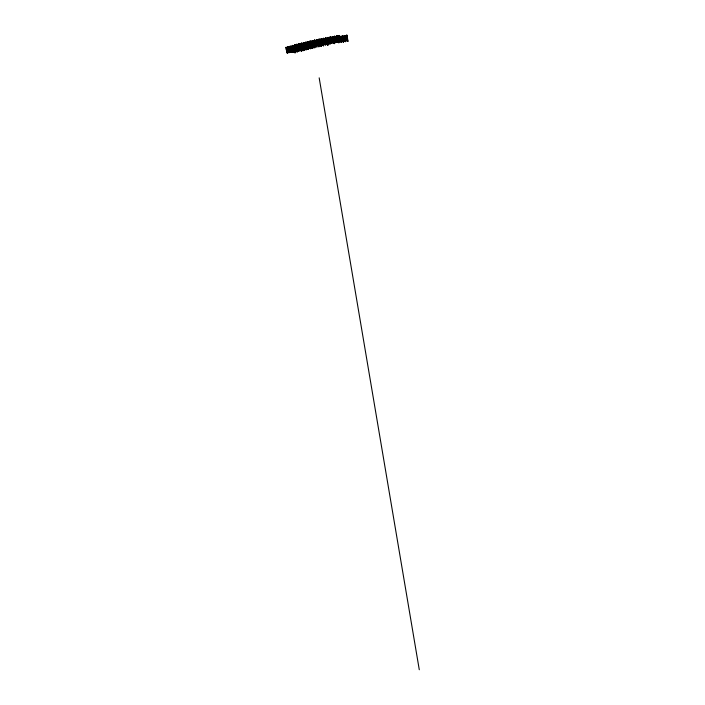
<?xml version="1.0" encoding="UTF-8"?>
<svg xmlns="http://www.w3.org/2000/svg" width="705" height="705" viewBox="0 0 705 705"><rect width="100%" height="100%" fill="white"/><g stroke="black" fill="none" stroke-linecap="round" stroke-linejoin="round"><path stroke-width="1.06" d="M308.041 42.194L339.114 35.884M297.968 46.424L293.412 47.57M296.038 48.557L299.704 47.429M285.966 47.808L294.769 45.552M308.014 42.036L294.805 45.358M346.499 35.726L328.742 38.828M286.256 49.2L301.634 45.049L339.299 37.471M311.901 44.38L311.46 42.432L310.834 42.547L311.407 44.274M313.566 43.992L313.046 42.018L313.69 44.01M297.88 46.345L324.326 40.035M329.147 40.449L332.76 39.753M337.625 37.867L338.532 42.785L339.158 42.688L337.942 38.625M287.869 53.21L287.252 53.342L285.719 47.429L286.345 47.297L287.525 53.333L286.345 47.297M294.011 50.143L293.597 47.068L294.637 50.02M293.254 47.191L293.87 47.059M295.06 53.095L294.593 50.927L294.752 51.914L287.948 52.126L287.728 51.104M287.913 46.812L288.53 46.68L290.011 52.47L289.385 52.602L287.913 46.812L288.53 46.68M296.179 49.465L295.439 46.574L296.065 46.451L296.558 48.372M296.065 46.451L295.439 46.574M297.043 50.302L297.193 52.355M290.099 46.204L290.724 46.081L292.178 51.87L291.562 51.994L290.099 46.204L291.835 51.985M298.118 47.896L297.633 45.966L298.259 45.843L298.982 48.742M292.293 45.605L292.919 45.481L294.355 51.289C291.57 47.914 291.465 39.709 294.011 51.403M300.304 47.306L300.171 45.252L300.929 47.182M300.453 45.243L299.828 45.367M293.729 51.412L294.355 51.289M300.788 49.235L301.264 51.174L301.89 51.051L301.405 49.112M294.496 45.023L296.532 50.707L295.122 44.9L294.496 45.023L296.188 50.822L295.122 44.9M302.648 44.662L302.022 44.785L302.648 44.662L303.124 46.601M295.906 50.831L296.532 50.707M302.965 48.654L303.441 50.593L304.067 50.469L303.591 48.539M304.067 50.469L303.441 50.593M296.69 44.441L297.316 44.327L298.708 50.143C295.95 46.75 295.906 38.537 298.365 50.249M304.921 47.12L304.225 44.212L304.851 44.089L305.318 46.028M298.092 50.258L298.708 50.143M306.243 49.905C305.239 50.548 306.798 48.786 305.758 47.693M298.894 43.877L299.519 43.763L300.894 49.588L300.268 49.703L298.894 43.877L299.519 43.763M307.116 46.556L306.772 43.534L307.741 46.442M307.054 43.525L306.428 43.648M303.079 49.042L302.454 49.156L301.097 43.331L301.722 43.208L303.079 49.042L301.449 43.216M309.081 45.032L308.975 42.987L309.654 45.895M308.905 43.084L309.707 44.917M310.332 48.812L310.262 48.909M303.3 42.785L303.925 42.67L305.265 48.504L304.639 48.619L303.3 42.785L303.925 42.67M311.725 46.442L312.165 48.381L312.791 48.266L312.35 46.327M312.165 48.381L312.791 48.266M305.512 42.256L306.137 42.141L307.098 48.081L305.785 42.247M313.046 42.018L313.672 41.903L314.633 47.852M306.825 48.09L307.45 47.984M307.724 41.727L308.349 41.621L309.636 47.464L309.01 47.579L307.724 41.727L308.349 41.621M315.902 44.415L315.602 41.392L316.527 44.309M315.875 41.383L315.25 41.498M309.936 41.225L310.561 41.11L311.83 46.962C309.134 43.516 309.275 35.285 311.478 47.068M317.885 42.934L317.814 40.881L318.51 42.829M318.087 40.872L317.462 40.987M311.205 47.076L311.83 46.962M318.308 44.891L319.083 46.741M287.384 50.927L289.464 50.857M291.579 50.998L295.51 50.663L291.315 50.593M312.148 40.723L312.773 40.617L314.025 46.477L313.399 46.583L312.148 40.723L313.399 46.583M319.673 40.485L320.299 40.379L321.55 46.239C320.317 47.006 318.845 40.123 320.299 40.379M291.359 50.795L296.4 50.196M320.925 46.345L321.55 46.239M293.941 48.98L294.796 49.103L293.042 49.579L296.153 48.478M289.253 50.399L291.332 50.337M314.36 40.229L314.985 40.123L316.219 45.992L315.593 46.098L314.36 40.229L314.985 40.123M322.502 42.926L321.894 40L322.52 39.894L323.401 45.851M296.338 49.835L287.376 52.232L287.155 51.201A635.866 540.841 88.2 0 1 309.116 45.543L313.558 44.318L312.764 44.715M293.227 50.275L298.268 49.685M294.408 52.011L320.74 45.349L347.565 40.247L347.362 38.995L338.321 39.524L340.11 39.224L340.312 40.476M316.333 46.354L294.628 52.003L287.376 52.232L287.199 51.192A634.87 539.995 88.2 0 1 340.136 39.436L339.669 36.475L340.303 36.387L341.017 42.379M323.472 45.763L323.745 45.755M291.949 49.658L291.165 50.09L301.07 48.918M292.883 49.403L292.099 49.835L302.013 48.671M293.139 49.799L300.136 49.174M318.413 45.525L317.788 45.622L316.58 39.753L317.206 39.647L318.413 45.525L316.924 39.656M324.714 42.459L324.106 39.515L324.732 39.418L325.137 41.375M325.666 45.296L325.595 45.384M318.792 39.286L319.427 39.189L320.608 45.058L319.982 45.164L318.792 39.286L319.427 39.189M326.953 38.951L326.327 39.048L326.953 38.951L328.142 44.829L327.517 44.926L326.521 40.035M327.517 44.926L328.142 44.829M300.436 47.235L301.899 46.847M298.841 48.76L303.881 48.178M297.572 48.16L296.787 48.583L299.748 48.072M321.013 38.828L321.647 38.731L322.811 44.609L322.185 44.715L321.013 38.828L321.647 38.731M329.129 41.533L328.548 38.599L329.173 38.493L329.755 41.436M302.789 48.204L305.803 47.896M330.063 44.389L329.993 44.468M302.63 46.653L328.988 40.52M302.692 47.993L306.701 47.455M323.234 38.387L325.014 44.177L323.868 38.29L323.234 38.387L324.388 44.274L325.014 44.177M323.868 38.29L324.661 44.265M331.147 40.114L330.768 38.149L331.394 38.052L331.967 40.996M300.383 47.438L299.599 47.861L302.568 47.35M304.569 47.517L308.579 46.979M304.472 47.314L309.557 46.953M325.463 37.955L326.089 37.858L326.864 43.833L325.463 37.955L326.591 43.842L327.217 43.745M334.091 41.56L334.399 43.604L333.271 37.709M326.591 43.842L326.089 37.858M333.747 41.648L334.47 43.516M303.203 46.741L302.41 47.156L305.388 46.653M300.506 48.707L309.521 46.565M327.684 37.532L328.318 37.435L329.42 43.331L328.794 43.428L327.684 37.532L328.318 37.435M335.774 40.238L335.219 37.294L335.844 37.198L336.4 40.15L337.254 39.691L336.444 40.053M306.931 44.609L307.389 46.548L312.333 46.054M306.023 46.054L305.23 46.459L309.239 45.931M329.914 37.118L330.539 37.021L331.632 42.926L330.998 43.023L329.914 37.118L330.539 37.021M338.074 36.783L337.448 36.88L338.074 36.783L338.62 39.736M306.966 45.834L306.173 46.239L309.151 45.737M311.143 45.904L315.161 45.376M332.143 36.713L332.769 36.625L333.835 42.529L333.209 42.617L332.143 36.713L332.769 36.625M339.669 36.475L340.303 36.387M308.843 45.384L308.059 45.79L311.028 45.296M341.088 42.3L341.37 42.291M334.373 36.325L334.998 36.228L335.695 42.23L334.373 36.325L335.413 42.238L336.047 42.141M341.899 36.087L342.533 35.999L343.573 41.912C342.313 42.635 341.088 35.699 342.533 35.999M335.413 42.238L334.725 36.237M311.672 44.741L310.879 45.138L314.897 44.618M313.875 45.058L318.924 44.512M312.615 44.521L311.821 44.926L314.8 44.441M336.602 35.946L337.237 35.849L338.259 41.771L336.602 35.946L337.625 41.859L338.259 41.771M344.648 38.669L344.137 35.708L344.763 35.62L345.785 41.533L345.159 41.621L345.785 41.533M344.763 35.62L344.137 35.708M309.301 46.574L313.937 45.569M317.25 45.111L319.021 44.706A634.87 539.995 88.2 0 0 317.259 45.102M337.625 41.859L336.955 35.858M317.743 44.389L321.762 43.877M340.471 41.41L339.836 41.498L338.832 35.576L339.466 35.488L340.471 41.41L339.184 35.497M346.367 35.338L347.001 35.25L347.997 41.172L347.371 41.26L346.367 35.338L347.001 35.25M317.638 43.816L314.615 44.08L317.726 43.983M321.506 43.172L317.488 43.684M313.531 44.538L322.573 43.349M313.707 45.569L318.352 44.609M319.233 43.093L318.431 43.481L322.335 42.996M322.247 42.829L319.339 43.075L322.282 43.04M324.335 39.903L325.816 39.595M321.119 42.705L320.326 43.084L325.384 42.556M324.353 42.979L328.371 42.476M322.07 42.511L321.269 42.89L325.287 42.388M318.122 44.618L322.775 43.692M326.556 39.436L328.856 39.022M323.013 42.318L322.211 42.697L325.199 42.238M324.908 41.939L324.106 42.318L329.164 41.798M325.86 41.762L325.058 42.133L329.076 41.639M326.803 41.577L326.001 41.947L328.988 41.489M322.546 43.701L327.199 42.82M328.706 41.216L327.895 41.586L332.901 41.137M333.5 39.612L346.913 37.206M329.649 41.04L328.847 41.41L332.875 40.925M330.601 40.864L329.799 41.234L332.786 40.784M326.979 42.829L336.082 41.207L331.844 41.331M332.496 40.52L331.694 40.881L336.761 40.37M333.447 40.352L332.645 40.714L336.673 40.238M334.399 40.185L333.588 40.546L336.585 40.106M331.421 42L340.533 40.467L340.4 39.418L339.272 39.365M342.718 39.78L343.582 39.841L339.695 40.009M338.206 39.533L337.395 39.885L347.424 39.198M346.525 39.136L347.362 38.995M346.851 39.269L347.345 40.255L343.115 40.987M338.832 35.576L339.466 35.488M335.219 37.294L335.844 37.198M333.624 37.621L333.906 40.573M330.768 38.149L331.394 38.052M329.173 38.493L329.482 41.445M328.548 38.599L329.411 41.524M316.58 39.753L317.206 39.647M324.106 39.515L324.732 39.418M322.52 39.894L322.855 42.829M321.894 40L322.784 42.917M337.254 39.691L343.582 39.489M312.773 40.617L314.025 46.477M336.417 39.841L343.696 39.824L339.352 39.841M310.561 41.11L311.548 46.971M339.722 40.211L341.793 40.15M334.716 40.643L338.744 40.538M340.18 40.529L347.565 40.247M334.743 40.731L338.946 40.652M334.778 40.943L337.995 40.828M334.866 41.084L337.052 41.005M306.137 42.141L307.098 48.081M313.672 41.903L314.042 44.829M331.932 41.472L335.148 41.357M332.02 41.621L334.205 41.542M311.46 42.432L311.628 44.389M347.371 41.26L347.997 41.172M327.014 42.088L332.311 41.903M327.102 42.238L331.641 41.992M327.19 42.397L330.416 42.282M301.097 43.331L301.722 43.208M308.631 43.093L309.257 42.979M327.393 42.538L329.464 42.467M342.947 42L343.573 41.912M324.318 42.767L329.358 42.494M324.265 42.811L328.486 42.459M333.209 42.617L333.835 42.529M324.441 43.137L326.626 43.058M330.998 43.023L331.632 42.926M297.316 44.327L298.435 50.152M304.851 44.089L305.265 47.006M320.484 43.604L324.741 43.454M320.572 43.772L323.798 43.657M328.794 43.428L328.036 37.444M320.775 43.922L322.855 43.86M317.823 44.159L322.74 43.877M334.117 43.613L334.752 43.507M317.647 44.212L321.903 44.062M317.832 44.574L320.81 44.089M292.919 45.481L294.073 51.298M313.787 44.882L319.074 44.697M315.082 44.979L317.153 44.917M322.185 44.715L322.811 44.609M313.972 45.243L317.981 44.723M297.633 45.966L298.259 45.843M310.958 45.525L316.254 45.34M319.982 45.164L319.145 39.198M311.161 45.693L315.267 45.358M311.055 45.719L315.197 45.587M307.265 46.195L309.336 46.125M311.24 46.098L313.425 46.01M307.301 46.398L312.447 46.028M315.593 46.098L316.219 45.992M308.226 46.389L312.377 46.257M307.389 46.812L310.605 46.697M306.613 47.015L308.728 47.156M304.481 47.085L309.662 46.927M318.731 46.838L318.66 44.785M304.895 47.623L291.967 51.007M309.636 47.464L308.067 41.63M316.889 47.244L316.818 47.332M302.595 47.79L306.807 47.429M309.01 47.579L307.997 41.727M314.976 47.746L314.219 45.605M298.858 48.522L303.996 48.151M294.761 48.901L296.937 48.804M304.639 48.619L303.652 42.679M296.867 49.042L302.163 48.848M300.268 49.703L300.894 49.588M293.13 50.055L298.382 49.658M291.262 50.566L296.549 50.381M287.437 51.13L289.676 51.042M287.155 51.201L291.755 49.976A635.901 540.876 88.2 0 1 299.651 47.896M298.823 49.747A634.87 539.995 88.2 0 0 294.452 50.963L298.559 49.764A635.901 540.876 88.2 0 1 342.753 39.947M301.264 51.174L301.132 49.121M289.385 52.602L288.257 46.689M293.597 47.068L294.346 49.958M293.527 47.182L294.293 50.134M295.783 46.459L296.523 49.35M297.977 45.851L298.708 48.751M300.171 45.252L300.586 47.297M302.375 44.671L302.842 46.609M303.317 48.548L303.785 50.478M306.772 43.534L307.459 46.451M299.237 43.772L300.612 49.597M299.176 43.869L300.55 49.694M312.068 46.336L312.518 48.275M311.962 46.363A635.866 540.841 88.2 0 1 315.488 45.517A634.87 539.995 88.2 0 0 311.98 46.354L312.447 48.372M315.602 41.392L316.175 44.415M317.814 40.881L318.449 43.816M320.026 40.388L321.207 46.336M291.059 50.117L290.231 50.346M314.712 40.132L315.866 46.089M324.459 39.427L325.067 42.362M326.679 38.96L327.27 41.895M327.473 42.873L327.869 44.838M326.803 40.026L327.79 44.917M303.062 48.398L303.097 48.601A635.866 540.841 88.2 0 1 306.684 47.676A634.87 539.995 88.2 0 0 303.194 48.574M322.537 44.618L321.365 38.74L322.458 44.706M331.121 38.061L331.694 41.005M335.571 37.206L336.047 40.229M337.801 36.792L338.338 39.744M330.266 37.03L331.279 43.014M340.021 36.396L340.559 39.348M339.951 36.466L340.48 39.427M333.562 42.538L332.496 36.634L333.483 42.608M342.251 36.008L342.947 39.947M342.181 36.078L343.22 41.992M344.489 35.629L345.512 41.542M346.719 35.259L347.644 41.251M319.171 77.841L419.281 669.75M299.695 49.509A634.87 539.995 88.2 0 1 302.322 48.804A635.866 540.841 88.2 0 0 299.66 49.517M300.533 47.667A635.901 540.876 88.2 0 1 302.286 47.226M304.93 46.583A635.901 540.876 88.2 0 1 317.294 43.754M318.184 43.569A635.901 540.876 88.2 0 1 321.727 42.829M322.608 42.652A635.901 540.876 88.2 0 1 340.4 39.418M294.408 50.98A635.866 540.841 88.2 0 1 298.779 49.755M317.955 43.578A635.866 540.841 88.2 0 1 340.171 39.427M299.431 51.65L299.431 51.65M308.429 49.35L307.803 49.465L308.429 49.35M289.147 50.425L288.363 50.866L289.147 50.425M295.695 48.654L294.91 49.077L295.695 48.654M296.629 48.407L295.844 48.83L296.629 48.407M298.506 47.922L297.721 48.345L298.506 47.922M299.44 47.676L298.656 48.099L299.44 47.676M332.267 43.948L332.267 43.948M301.317 47.209L300.533 47.623L301.317 47.209M302.26 46.971L301.476 47.385L302.26 46.971M304.137 46.512L303.353 46.918L304.137 46.512M305.08 46.283L304.296 46.689L305.08 46.283M336.673 43.102L336.673 43.102M307.909 45.605L307.116 46.01L307.909 45.605M309.786 45.164L308.993 45.569L309.786 45.164M310.729 44.953L309.936 45.349L310.729 44.953M314.509 44.107L313.707 44.503L314.509 44.107M316.395 43.692L315.593 44.089L316.395 43.692M317.338 43.49L316.545 43.877L317.338 43.49M323.965 42.133L323.163 42.511L323.965 42.133M327.755 41.392L326.953 41.762L327.755 41.392M331.553 40.687L330.742 41.057L331.553 40.687M335.351 40.018L334.54 40.379L335.351 40.018M336.303 39.859L335.492 40.211L336.303 39.859M309.336 47.006A634.87 539.995 88.2 0 0 307.583 47.447A635.866 540.841 88.2 0 1 309.319 47.006"/></g></svg>
